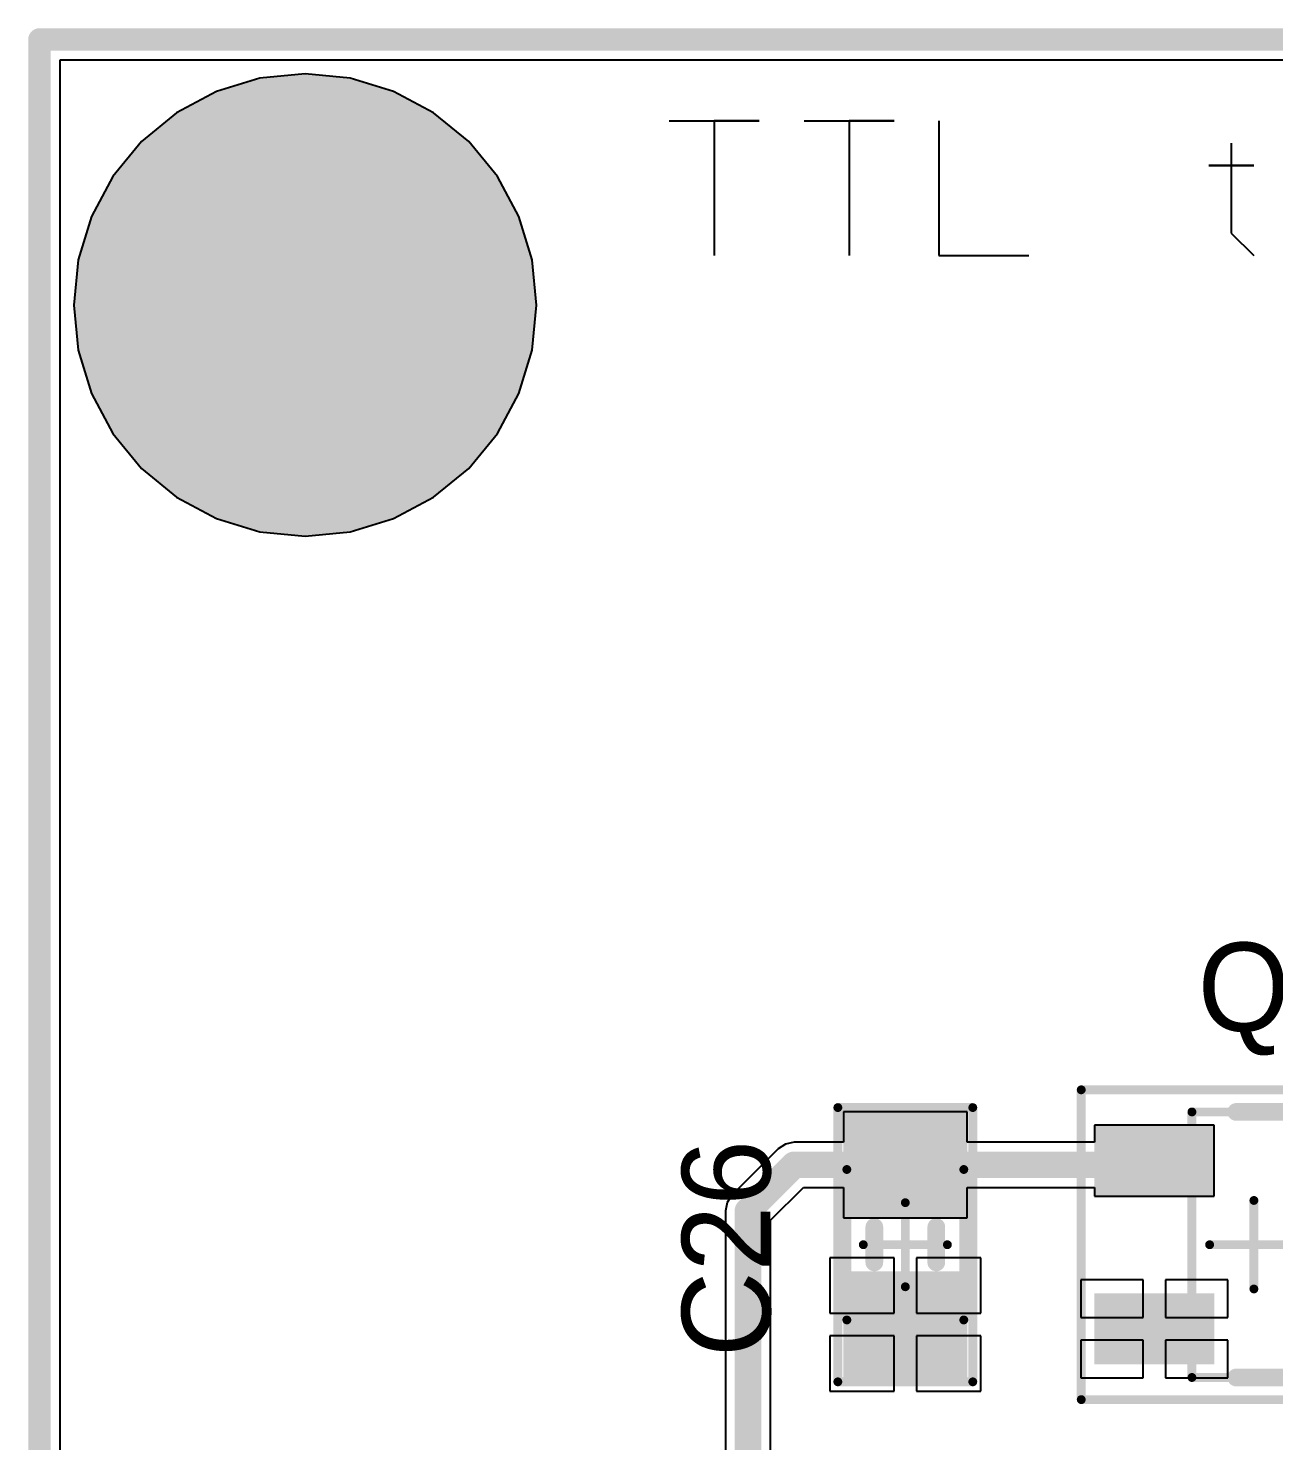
# Model space of a CAD drawing. Header units: millimetres. Extents: x 2.41 to 5.26, y 1.71 to 2.9.
# Drawn here: x 2.41 to 2.964, y 2.27 to 2.898 of the extents above; entities that cross this region are included whole.
import ezdxf

# ---------------------------------------------------------------- set-up
doc = ezdxf.new("R2010")
doc.units = ezdxf.units.MM
doc.header["$MEASUREMENT"] = 0
for name, color, linetype in [('BottomLayer', 5, 'Continuous'), ('BottomSolder', 6, 'Continuous'), ('KeepOutLayer', 6, 'Continuous'), ('Mechanical13', 56, 'Continuous'), ('Mechanical15', 56, 'Continuous'), ('MultiLayer', 9, 'Continuous'), ('TopLayer', 1, 'Continuous'), ('TopOverlay', 2, 'Continuous'), ('TopPaste', 8, 'Continuous'), ('TopSolder', 216, 'Continuous'), ('ViaHoleLayer', 16, 'Continuous')]:
    doc.layers.add(name, color=color, linetype=linetype)

# ---------------------------------------------------------------- blocks, each defined once
blk = doc.blocks.new('SOT23_N_6')
at = {"layer": 'Mechanical13', "const_width": 0.00394}
for points in [[(-0.02756, 0.05906), (0.02756, 0.05906)], [(-0.02756, -0.05906), (-0.02756, 0.05906)], [(0.02756, -0.05906), (0.02756, 0.05906)], [(-0.02756, -0.05906), (0.02756, -0.05906)]]:
    blk.add_lwpolyline(points, dxfattribs=at)
at = {"layer": 'Mechanical13', "const_width": 0.00197}
for points in [[(-0.02854, 0.05906, 1), (-0.02657, 0.05906, 1)], [(-0.02854, 0.05906, 1), (-0.02657, 0.05906, 1)], [(0.02657, 0.05906, 1), (0.02854, 0.05906, 1)], [(0.02657, 0.05906, 1), (0.02854, 0.05906, 1)], [(-0.02854, -0.05906, 1), (-0.02657, -0.05906, 1)], [(-0.02854, -0.05906, 1), (-0.02657, -0.05906, 1)], [(0.02657, -0.05906, 1), (0.02854, -0.05906, 1)], [(0.02657, -0.05906, 1), (0.02854, -0.05906, 1)]]:
    blk.add_lwpolyline(points, format="xyb", close=True, dxfattribs=at)
at = {"layer": 'Mechanical15', "const_width": 0.00394}
for points in [[(-0.07677, 0.0689), (0.07677, 0.0689)], [(-0.07677, -0.0689), (-0.07677, 0.0689)], [(0.07677, -0.0689), (0.07677, 0.0689)], [(0, -0.01969), (0, 0.01969)], [(-0.01969, 0), (0.01969, 0)], [(-0.07677, -0.0689), (0.07677, -0.0689)]]:
    blk.add_lwpolyline(points, dxfattribs=at)
at = {"layer": 'Mechanical15', "const_width": 0.00197}
for points in [[(-0.07776, 0.0689, 1), (-0.07579, 0.0689, 1)], [(-0.07776, 0.0689, 1), (-0.07579, 0.0689, 1)], [(0.07579, 0.0689, 1), (0.07776, 0.0689, 1)], [(0.07579, 0.0689, 1), (0.07776, 0.0689, 1)], [(-0.00098, 0.01969, 1), (0.00098, 0.01969, 1)], [(-0.02067, 0, 1), (-0.0187, 0, 1)], [(0.0187, 0, 1), (0.02067, 0, 1)], [(-0.00098, -0.01969, 1), (0.00098, -0.01969, 1)], [(-0.07776, -0.0689, 1), (-0.07579, -0.0689, 1)], [(-0.07776, -0.0689, 1), (-0.07579, -0.0689, 1)], [(0.07579, -0.0689, 1), (0.07776, -0.0689, 1)], [(0.07579, -0.0689, 1), (0.07776, -0.0689, 1)]]:
    blk.add_lwpolyline(points, format="xyb", close=True, dxfattribs=at)
at = {"layer": 'TopLayer'}
for points in [[(-0.02165, 0.02559), (-0.02165, 0.04921), (-0.06693, 0.02559), (-0.06693, 0.04921)], [(0.06693, -0.01181), (0.06693, 0.01181), (0.02165, -0.01181), (0.02165, 0.01181)], [(-0.02165, -0.04921), (-0.02165, -0.02559), (-0.06693, -0.04921), (-0.06693, -0.02559)]]:
    blk.add_solid(points, dxfattribs=at)
at = {"layer": 'TopOverlay', "const_width": 0.00787}
for points in [[(-0.00787, 0.05906), (0.02756, 0.05906)], [(0.02756, 0.02756), (0.02756, 0.05906)], [(0.02756, -0.05906), (0.02756, -0.02756)], [(-0.00787, -0.05906), (0.02756, -0.05906)]]:
    blk.add_lwpolyline(points, dxfattribs=at)
at = {"layer": 'TopOverlay'}
for points, const_width in [([(-0.00984, 0.05906, 1), (-0.00591, 0.05906, 1)], 0.00394), ([(0.02559, 0.05906, 1), (0.02953, 0.05906, 1)], 0.00394), ([(0.02559, 0.05906, 1), (0.02953, 0.05906, 1)], 0.00394), ([(0.05807, 0.03346, 1), (0.04823, 0.03346, 1)], 0.00984), ([(0.04577, 0.03346, 1), (0.05069, 0.03346, 1)], 0.00492), ([(0.05561, 0.03346, 1), (0.06053, 0.03346, 1)], 0.00492), ([(0.02559, 0.02756, 1), (0.02953, 0.02756, 1)], 0.00394), ([(0.02559, -0.02756, 1), (0.02953, -0.02756, 1)], 0.00394), ([(-0.00984, -0.05906, 1), (-0.00591, -0.05906, 1)], 0.00394), ([(0.02559, -0.05906, 1), (0.02953, -0.05906, 1)], 0.00394), ([(0.02559, -0.05906, 1), (0.02953, -0.05906, 1)], 0.00394)]:
    blk.add_lwpolyline(points, format="xyb", close=True, dxfattribs=dict(at, const_width=const_width))
at = {"layer": 'TopPaste'}
for points in [[(-0.02165, 0.02559), (-0.02165, 0.04921), (-0.06693, 0.02559), (-0.06693, 0.04921)], [(0.06693, -0.01181), (0.06693, 0.01181), (0.02165, -0.01181), (0.02165, 0.01181)], [(-0.02165, -0.04921), (-0.02165, -0.02559), (-0.06693, -0.04921), (-0.06693, -0.02559)]]:
    blk.add_solid(points, dxfattribs=at)
at = {"layer": 'TopSolder'}
for points in [[(-0.01765, 0.02159), (-0.01765, 0.05321), (-0.07093, 0.02159), (-0.07093, 0.05321)], [(0.07093, -0.01581), (0.07093, 0.01581), (0.01765, -0.01581), (0.01765, 0.01581)], [(-0.01765, -0.05321), (-0.01765, -0.02159), (-0.07093, -0.05321), (-0.07093, -0.02159)]]:
    blk.add_solid(points, dxfattribs=at)
blk = doc.blocks.new('SMD_R_7')
at = {"layer": 'Mechanical13', "const_width": 0.00394}
for points in [[(-0.03346, -0.026), (-0.03346, 0.026)], [(0.03346, 0.026), (-0.03346, 0.026)], [(0.03346, -0.026), (0.03346, 0.026)], [(0.03346, -0.026), (-0.03346, -0.026)]]:
    blk.add_lwpolyline(points, dxfattribs=at)
at = {"layer": 'Mechanical13', "const_width": 0.00197}
for points in [[(-0.03445, 0.026, 1), (-0.03248, 0.026, 1)], [(-0.03445, 0.026, 1), (-0.03248, 0.026, 1)], [(0.03248, 0.026, 1), (0.03445, 0.026, 1)], [(0.03248, 0.026, 1), (0.03445, 0.026, 1)], [(-0.03445, -0.026, 1), (-0.03248, -0.026, 1)], [(-0.03445, -0.026, 1), (-0.03248, -0.026, 1)], [(0.03248, -0.026, 1), (0.03445, -0.026, 1)], [(0.03248, -0.026, 1), (0.03445, -0.026, 1)]]:
    blk.add_lwpolyline(points, format="xyb", close=True, dxfattribs=at)
at = {"layer": 'Mechanical15', "const_width": 0.00394}
for points in [[(-0.061, -0.03), (-0.061, 0.03)], [(0.061, 0.03), (-0.061, 0.03)], [(0.061, -0.03), (0.061, 0.03)], [(0, -0.0187), (0, 0.0187)], [(0.0187, 0), (-0.0187, 0)], [(0.061, -0.03), (-0.061, -0.03)]]:
    blk.add_lwpolyline(points, dxfattribs=at)
at = {"layer": 'Mechanical15', "const_width": 0.00197}
for points in [[(-0.06198, 0.03, 1), (-0.06002, 0.03, 1)], [(-0.06198, 0.03, 1), (-0.06002, 0.03, 1)], [(0.06002, 0.03, 1), (0.06198, 0.03, 1)], [(0.06002, 0.03, 1), (0.06198, 0.03, 1)], [(-0.00098, 0.0187, 1), (0.00098, 0.0187, 1)], [(-0.01968, 0, 1), (-0.01772, 0, 1)], [(0.01772, 0, 1), (0.01969, 0, 1)], [(-0.00098, -0.0187, 1), (0.00098, -0.0187, 1)], [(-0.06198, -0.03, 1), (-0.06002, -0.03, 1)], [(-0.06198, -0.03, 1), (-0.06002, -0.03, 1)], [(0.06002, -0.03, 1), (0.06198, -0.03, 1)], [(0.06002, -0.03, 1), (0.06198, -0.03, 1)]]:
    blk.add_lwpolyline(points, format="xyb", close=True, dxfattribs=at)
at = {"layer": 'TopLayer'}
for points in [[(-0.01584, -0.02362), (-0.01584, 0.02362), (-0.05521, -0.02362), (-0.05521, 0.02362)], [(0.05521, -0.02362), (0.05521, 0.02362), (0.01584, -0.02362), (0.01584, 0.02362)]]:
    blk.add_solid(points, dxfattribs=at)
at = {"layer": 'TopOverlay', "const_width": 0.00787}
for points in [[(0.00787, 0.01378), (-0.00787, 0.01378)], [(0.00787, -0.01378), (-0.00787, -0.01378)]]:
    blk.add_lwpolyline(points, dxfattribs=at)
at = {"layer": 'TopOverlay', "const_width": 0.00394}
for points in [[(-0.00984, 0.01378, 1), (-0.00591, 0.01378, 1)], [(0.00591, 0.01378, 1), (0.00984, 0.01378, 1)], [(-0.00984, -0.01378, 1), (-0.00591, -0.01378, 1)], [(0.00591, -0.01378, 1), (0.00984, -0.01378, 1)]]:
    blk.add_lwpolyline(points, format="xyb", close=True, dxfattribs=at)
at = {"layer": 'TopPaste'}
for points in [[(-0.01584, -0.02362), (-0.01584, 0.02362), (-0.05521, -0.02362), (-0.05521, 0.02362)], [(0.05521, -0.02362), (0.05521, 0.02362), (0.01584, -0.02362), (0.01584, 0.02362)]]:
    blk.add_solid(points, dxfattribs=at)
at = {"layer": 'TopSolder'}
for points in [[(-0.01184, -0.02762), (-0.01184, 0.02762), (-0.05921, -0.02762), (-0.05921, 0.02762)], [(0.05921, -0.02762), (0.05921, 0.02762), (0.01184, -0.02762), (0.01184, 0.02762)]]:
    blk.add_solid(points, dxfattribs=at)

msp = doc.modelspace()

# ---------------------------------------------------------------- linework, layer by layer
at = {"layer": 'BottomLayer'}
for p, q in [((2.42395, 1.72132), (2.42395, 2.8842)), ((2.42395, 2.8842), (3.56483, 2.8842)), ((2.53294, 2.87805), (2.51288, 2.87608)), ((2.55301, 2.87608), (2.53294, 2.87805)), ((2.51288, 2.87608), (2.49358, 2.87022)), ((2.57231, 2.87022), (2.55301, 2.87608)), ((2.49358, 2.87022), (2.4758, 2.86072)), ((2.59009, 2.86072), (2.57231, 2.87022)), ((2.4758, 2.86072), (2.46021, 2.84793)), ((2.60568, 2.84793), (2.59009, 2.86072)), ((2.46021, 2.84793), (2.44742, 2.83234)), ((2.61847, 2.83234), (2.60568, 2.84793)), ((2.44742, 2.83234), (2.43792, 2.81456)), ((2.62797, 2.81456), (2.61847, 2.83234)), ((2.43792, 2.81456), (2.43206, 2.79526)), ((2.63383, 2.79526), (2.62797, 2.81456)), ((2.43206, 2.79526), (2.43009, 2.7752)), ((2.6358, 2.7752), (2.63383, 2.79526)), ((2.43009, 2.7752), (2.43206, 2.75513)), ((2.63383, 2.75513), (2.6358, 2.7752)), ((2.43206, 2.75513), (2.43792, 2.73583)), ((2.62797, 2.73583), (2.63383, 2.75513)), ((2.43792, 2.73583), (2.44742, 2.71805)), ((2.61847, 2.71805), (2.62797, 2.73583)), ((2.44742, 2.71805), (2.46021, 2.70247)), ((2.60568, 2.70247), (2.61847, 2.71805)), ((2.46021, 2.70247), (2.4758, 2.68967)), ((2.59009, 2.68967), (2.60568, 2.70247)), ((2.4758, 2.68967), (2.49358, 2.68017)), ((2.57231, 2.68017), (2.59009, 2.68967)), ((2.49358, 2.68017), (2.51288, 2.67432)), ((2.55301, 2.67432), (2.57231, 2.68017)), ((2.51288, 2.67432), (2.53294, 2.67234)), ((2.53294, 2.67234), (2.55301, 2.67432))]:
    msp.add_line(p, q, dxfattribs=at)
at = {"layer": 'BottomLayer', "const_width": 0.09843}
msp.add_lwpolyline([(2.48373, 2.7752, 1), (2.58216, 2.7752, 1)], format="xyb", close=True, dxfattribs=at)
at = {"layer": 'BottomSolder', "const_width": 0.10243}
msp.add_lwpolyline([(2.48173, 2.7752, 1), (2.58416, 2.7752, 1)], format="xyb", close=True, dxfattribs=at)
at = {"layer": 'KeepOutLayer', "const_width": 0.01}
for points in [[(2.41483, 2.89331), (4.97389, 2.89331)], [(2.41483, 1.7122), (2.41483, 2.89331)]]:
    msp.add_lwpolyline(points, dxfattribs=at)
at = {"layer": 'KeepOutLayer', "const_width": 0.005}
msp.add_lwpolyline([(2.41233, 2.89331, 1), (2.41733, 2.89331, 1)], format="xyb", close=True, dxfattribs=at)
msp.add_lwpolyline([(2.41233, 2.89331, 1), (2.41733, 2.89331, 1)], format="xyb", close=True, dxfattribs=at)
at = {"layer": 'MultiLayer', "const_width": 0.09843}
msp.add_lwpolyline([(2.48373, 2.7752, 1), (2.58216, 2.7752, 1)], format="xyb", close=True, dxfattribs=at)
at = {"layer": 'TopLayer'}
for p, q in [((2.42395, 1.72132), (2.42395, 2.8842)), ((2.42395, 2.8842), (3.56483, 2.8842)), ((2.53294, 2.87805), (2.51288, 2.87608)), ((2.55301, 2.87608), (2.53294, 2.87805)), ((2.51288, 2.87608), (2.49358, 2.87022)), ((2.57231, 2.87022), (2.55301, 2.87608)), ((2.49358, 2.87022), (2.4758, 2.86072)), ((2.59009, 2.86072), (2.57231, 2.87022)), ((2.4758, 2.86072), (2.46021, 2.84793)), ((2.60568, 2.84793), (2.59009, 2.86072)), ((2.46021, 2.84793), (2.44742, 2.83234)), ((2.61847, 2.83234), (2.60568, 2.84793)), ((2.44742, 2.83234), (2.43792, 2.81456)), ((2.62797, 2.81456), (2.61847, 2.83234)), ((2.43792, 2.81456), (2.43206, 2.79526)), ((2.63383, 2.79526), (2.62797, 2.81456)), ((2.43206, 2.79526), (2.43009, 2.7752)), ((2.6358, 2.7752), (2.63383, 2.79526)), ((2.43009, 2.7752), (2.43206, 2.75513)), ((2.63383, 2.75513), (2.6358, 2.7752)), ((2.43206, 2.75513), (2.43792, 2.73583)), ((2.62797, 2.73583), (2.63383, 2.75513)), ((2.43792, 2.73583), (2.44742, 2.71805)), ((2.61847, 2.71805), (2.62797, 2.73583)), ((2.44742, 2.71805), (2.46021, 2.70247)), ((2.60568, 2.70247), (2.61847, 2.71805)), ((2.46021, 2.70247), (2.4758, 2.68967)), ((2.59009, 2.68967), (2.60568, 2.70247)), ((2.4758, 2.68967), (2.49358, 2.68017)), ((2.57231, 2.68017), (2.59009, 2.68967)), ((2.49358, 2.68017), (2.51288, 2.67432)), ((2.55301, 2.67432), (2.57231, 2.68017)), ((2.51288, 2.67432), (2.53294, 2.67234)), ((2.53294, 2.67234), (2.55301, 2.67432)), ((2.82739, 2.41635), (2.77228, 2.41635)), ((2.77228, 2.41635), (2.77228, 2.40277)), ((2.82739, 2.40277), (2.82739, 2.41635)), ((2.93712, 2.41035), (2.88397, 2.41035)), ((2.88397, 2.41035), (2.88397, 2.40277)), ((2.93712, 2.37886), (2.93712, 2.41035)), ((2.74652, 2.402), (2.74327, 2.39983)), ((2.75036, 2.40277), (2.74652, 2.402)), ((2.77228, 2.40277), (2.75036, 2.40277)), ((2.88397, 2.40277), (2.82739, 2.40277)), ((2.74327, 2.39983), (2.72274, 2.3793)), ((2.73987, 2.36805), (2.75452, 2.3827)), ((2.75452, 2.3827), (2.77228, 2.3827)), ((2.77228, 2.3827), (2.77228, 2.36911)), ((2.82739, 2.36911), (2.82739, 2.3827)), ((2.82739, 2.3827), (2.88397, 2.3827)), ((2.88397, 2.3827), (2.88397, 2.37886)), ((2.72056, 2.37605), (2.7198, 2.3722)), ((2.72274, 2.3793), (2.72056, 2.37605)), ((2.88397, 2.37886), (2.93712, 2.37886)), ((2.7198, 2.3722), (2.7198, 2.2572)), ((2.77228, 2.36911), (2.82739, 2.36911)), ((2.73987, 2.26136), (2.73987, 2.36805)), ((2.79483, 2.35136), (2.76621, 2.35136)), ((2.76621, 2.35136), (2.76621, 2.32668)), ((2.79483, 2.32668), (2.79483, 2.35136)), ((2.83346, 2.35136), (2.80483, 2.35136)), ((2.80483, 2.35136), (2.80483, 2.32668)), ((2.83346, 2.32668), (2.83346, 2.35136)), ((2.90554, 2.34161), (2.87791, 2.34161)), ((2.87791, 2.34161), (2.87791, 2.3248)), ((2.90554, 2.3248), (2.90554, 2.34161)), ((2.94318, 2.34161), (2.91554, 2.34161)), ((2.91554, 2.34161), (2.91554, 2.3248)), ((2.94318, 2.3248), (2.94318, 2.34161)), ((2.76621, 2.32668), (2.79483, 2.32668)), ((2.80483, 2.32668), (2.83346, 2.32668)), ((2.87791, 2.3248), (2.90554, 2.3248)), ((2.91554, 2.3248), (2.94318, 2.3248)), ((2.79483, 2.31668), (2.76621, 2.31668)), ((2.76621, 2.31668), (2.76621, 2.29199)), ((2.79483, 2.29199), (2.79483, 2.31668)), ((2.83346, 2.31668), (2.80483, 2.31668)), ((2.80483, 2.31668), (2.80483, 2.29199)), ((2.83346, 2.29199), (2.83346, 2.31668)), ((2.90554, 2.3148), (2.87791, 2.3148)), ((2.87791, 2.3148), (2.87791, 2.29799)), ((2.90554, 2.29799), (2.90554, 2.3148)), ((2.94318, 2.3148), (2.91554, 2.3148)), ((2.91554, 2.3148), (2.91554, 2.29799)), ((2.94318, 2.29799), (2.94318, 2.3148)), ((2.87791, 2.29799), (2.90554, 2.29799)), ((2.91554, 2.29799), (2.94318, 2.29799)), ((2.76621, 2.29199), (2.79483, 2.29199)), ((2.80483, 2.29199), (2.83346, 2.29199))]:
    msp.add_line(p, q, dxfattribs=at)
for points, const_width in [([(2.48373, 2.7752, 1), (2.58216, 2.7752, 1)], 0.09843), ([(2.90759, 2.39461, 1), (2.9135, 2.39461, 1)], 0.00591), ([(2.74741, 2.39273, 1), (2.75331, 2.39273, 1)], 0.00591), ([(2.74741, 2.39273, 1), (2.75331, 2.39273, 1)], 0.00591), ([(2.79688, 2.39273, 1), (2.80279, 2.39273, 1)], 0.00591), ([(2.79688, 2.39273, 1), (2.80279, 2.39273, 1)], 0.00591), ([(2.90572, 2.39273, 1), (2.91162, 2.39273, 1)], 0.00591), ([(2.90572, 2.39273, 1), (2.91162, 2.39273, 1)], 0.00591), ([(2.72688, 2.3722, 1), (2.73279, 2.3722, 1)], 0.00591), ([(2.72688, 2.3722, 1), (2.73279, 2.3722, 1)], 0.00591)]:
    msp.add_lwpolyline(points, format="xyb", close=True, dxfattribs=dict(at, const_width=const_width))
at = {"layer": 'TopLayer', "const_width": 0.01181}
for points in [[(2.90867, 2.39273), (2.91054, 2.39461)], [(2.72983, 2.3722), (2.75036, 2.39273)], [(2.75036, 2.39273), (2.79983, 2.39273)], [(2.79983, 2.39273), (2.90867, 2.39273)], [(2.72983, 2.2572), (2.72983, 2.3722)]]:
    msp.add_lwpolyline(points, dxfattribs=at)
at = {"layer": 'TopOverlay'}
for p, q in [((2.69483, 2.85719), (2.73482, 2.85719)), ((2.73482, 2.85719), (2.71483, 2.85719)), ((2.71483, 2.85719), (2.71483, 2.7972)), ((2.75482, 2.85719), (2.7948, 2.85719)), ((2.7948, 2.85719), (2.77481, 2.85719)), ((2.77481, 2.85719), (2.77481, 2.7972)), ((2.8148, 2.85719), (2.8148, 2.7972)), ((2.94475, 2.84719), (2.94475, 2.83719)), ((2.94475, 2.83719), (2.93476, 2.83719)), ((2.93476, 2.83719), (2.95475, 2.83719)), ((2.95475, 2.83719), (2.94475, 2.83719)), ((2.94475, 2.83719), (2.94475, 2.8072)), ((2.94475, 2.8072), (2.95475, 2.7972)), ((2.8148, 2.7972), (2.85478, 2.7972))]:
    msp.add_line(p, q, dxfattribs=at)
at = {"layer": 'TopSolder', "const_width": 0.10243}
msp.add_lwpolyline([(2.48173, 2.7752, 1), (2.58416, 2.7752, 1)], format="xyb", close=True, dxfattribs=at)
at = {"layer": 'ViaHoleLayer', "const_width": 0.05906}
msp.add_lwpolyline([(2.50342, 2.7752, 1), (2.56247, 2.7752, 1)], format="xyb", close=True, dxfattribs=at)

# ---------------------------------------------------------------- block references
for name, p, rotation in [('SOT23_N_6', (2.95483, 2.3572), 360), ('SMD_R_7', (2.79983, 2.3572), 270)]:
    msp.add_blockref(name, p, dxfattribs=dict(rotation=rotation))

# ---------------------------------------------------------------- texts
at = {"layer": 'TopOverlay'}
msp.add_text('Q1', height=0.03937, dxfattribs=at).set_placement((2.92983, 2.4522))
msp.add_text('C26', height=0.03937, rotation=90, dxfattribs=at).set_placement((2.73983, 2.3072))

doc.saveas('drawing.dxf')
